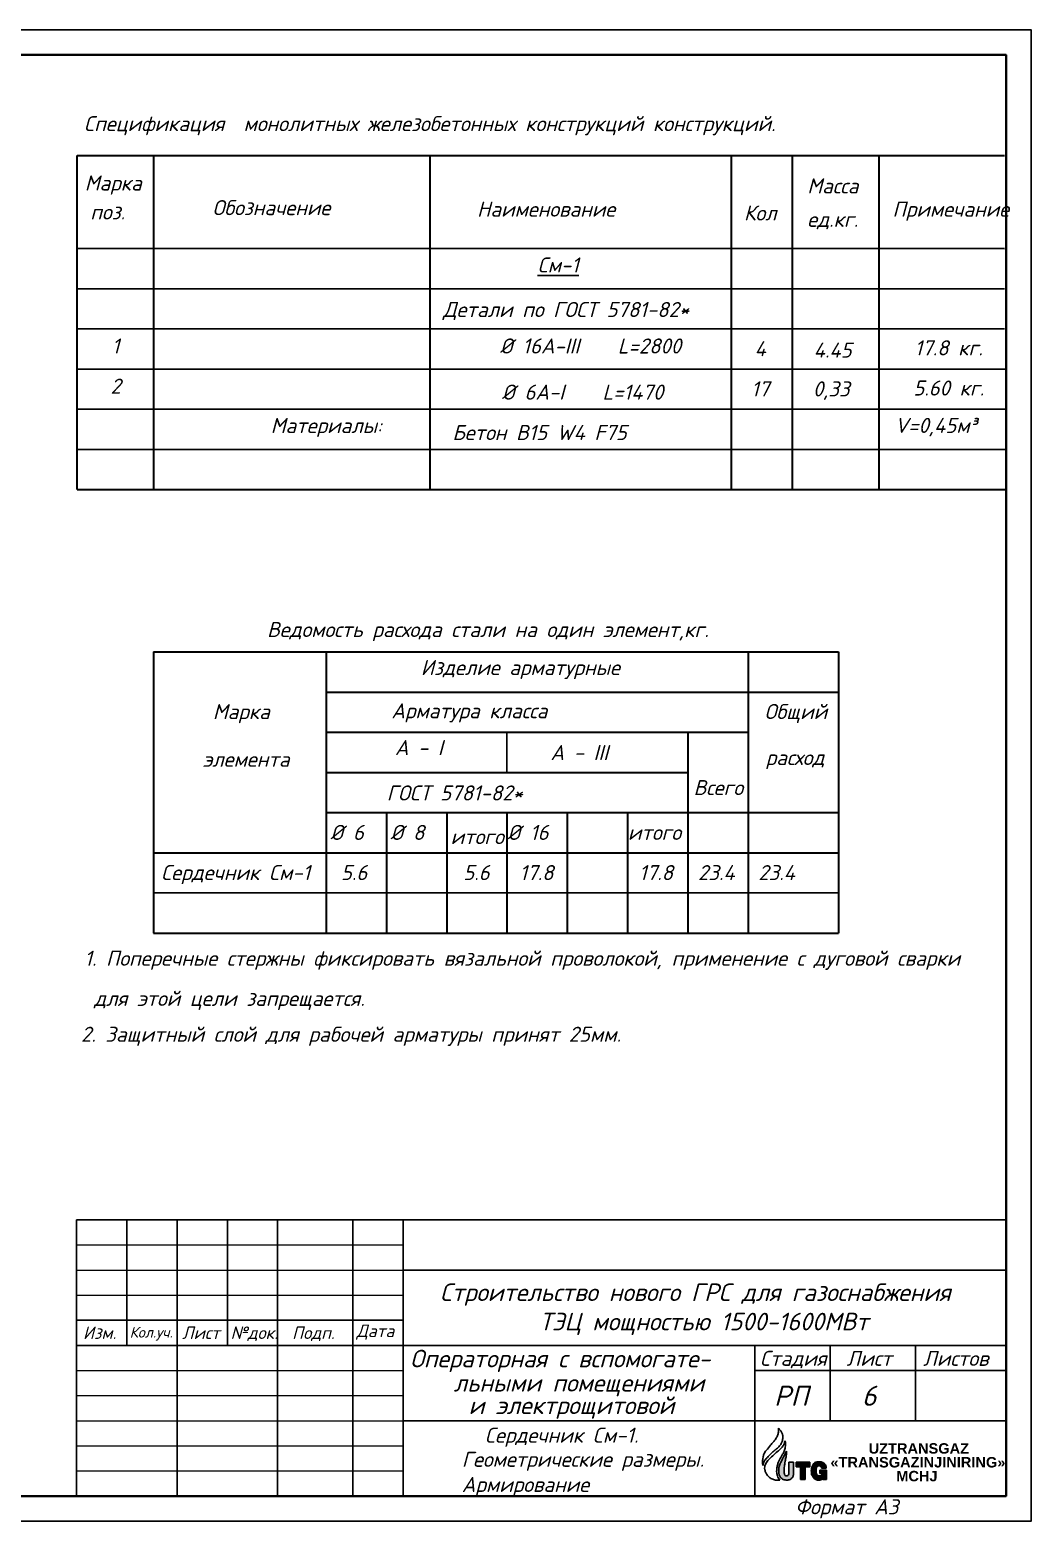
# Model space of a CAD drawing. Extents: x 108150 to 142535, y -18867 to -9422.
# Drawn here: x 136577 to 136776.3, y -16848.3 to -16551.3 of the extents above; entities that cross this region are included whole.
import ezdxf
from ezdxf.enums import TextEntityAlignment as Align

# ---------------------------------------------------------------- set-up
doc = ezdxf.new("R2010")
doc.units = 0
doc.header["$MEASUREMENT"] = 0
doc.layers.add('12321', color=7, linetype='Continuous')
doc.layers.add('PDF2_Text', color=5, linetype='Continuous')
for name, color, linetype, lineweight in [('SNOVNOY', 3, 'Continuous', 70), ('Выносные', 8, 'Continuous', 15), ('осн', 3, 'Continuous', 70), ('Текст', 2, 'Continuous', 15)]:
    doc.layers.add(name, color=color, linetype=linetype, lineweight=lineweight)
doc.styles.add('PDF Arial', font='arial.ttf')
doc.styles.add('ГОСТ -3', font='isocpeui.ttf', dxfattribs={"height": 3})
doc.styles.add('ГОСТ2.5', font='isocpeur.ttf', dxfattribs={"oblique": 15, "height": 2.5})

msp = doc.modelspace()

# ---------------------------------------------------------------- hatches: boundary and pattern name
at = {"layer": '12321', "lineweight": 25, "ltscale": 2}
h = msp.add_hatch(color=170, dxfattribs=at)
h.dxf.hatch_style = 1
edge = h.paths.add_edge_path()
edge.add_line((136729.0677, -16836.5667), (136728.1125, -16836.5667))
edge.add_line((136728.1125, -16836.5667), (136728.1125, -16838.7818))
edge.add_spline(control_points=[(136728.1125, -16838.7818), (136728.0996, -16838.8928), (136728.0794, -16839.0664), (136727.9137, -16839.2786), (136727.7011, -16839.3199), (136727.4852, -16839.3342), (136727.3294, -16839.2021), (136727.2367, -16839.0142), (136727.1981, -16838.7895), (136727.2024, -16838.4137), (136727.1851, -16837.9475), (136727.2252, -16837.432), (136727.2858, -16836.9256), (136727.4118, -16836.4451), (136727.4809, -16835.8408), (136727.6451, -16835.1804), (136727.6355, -16834.6603), (136727.6304, -16834.3834)], knot_values=[0, 0, 0, 0, 0.32175029, 0.50372886, 0.7413174, 0.93122956, 1.11213119, 1.29654799, 1.53988838, 1.77020295, 2.39711599, 2.90378622, 3.28253457, 3.88886889, 4.35336348, 5.06194669, 5.86905617, 5.86905617, 5.86905617, 5.86905617], degree=3, periodic=0)
edge.add_spline(control_points=[(136727.6304, -16834.3834), (136727.6207, -16834.4046), (136727.5177, -16834.6284), (136727.2721, -16835.1363), (136726.8672, -16835.8724), (136726.4653, -16836.6462), (136726.1182, -16837.4146), (136726.1055, -16837.9521), (136726.099, -16838.2275)], knot_values=[0, 0, 0, 0, 0.06833028, 0.72117683, 1.65163806, 2.52459263, 3.28438922, 4.0823675, 4.0823675, 4.0823675, 4.0823675], degree=3, periodic=0)
edge.add_spline(control_points=[(136726.099, -16838.2275), (136726.1027, -16838.302), (136726.117, -16838.5864), (136726.1732, -16839.0781), (136726.4393, -16839.6813), (136727.0277, -16840.0638), (136727.7016, -16840.1987), (136728.3649, -16840.0737), (136728.8554, -16839.6816), (136729.0378, -16839.1915), (136729.0596, -16838.886), (136729.0677, -16838.7731)], knot_values=[0, 0, 0, 0, 0.2184505, 0.83381126, 1.44661398, 2.07318585, 2.80467327, 3.4162574, 3.99187545, 4.55748986, 4.88904194, 4.88904194, 4.88904194, 4.88904194], degree=3, periodic=0)
edge.add_line((136729.0677, -16838.7731), (136729.0677, -16836.5667))
h = msp.add_hatch(color=170, dxfattribs=at)
h.dxf.hatch_style = 1
h.paths.add_polyline_path([(136731.3768, -16837.4906), (136732.269, -16837.4906), (136732.269, -16836.5667), (136729.5657, -16836.5667), (136729.5657, -16837.4906), (136730.4047, -16837.4906), (136730.4047, -16840.0477), (136731.3768, -16840.0477)])
h = msp.add_hatch(color=170, dxfattribs=at)
h.dxf.hatch_style = 1
edge = h.paths.add_edge_path()
edge.add_spline(control_points=[(136735.5558, -16837.7794), (136735.5518, -16837.6935), (136735.5436, -16837.5146), (136735.464, -16837.2443), (136735.3229, -16836.9938), (136735.1528, -16836.8301), (136734.9883, -16836.7138), (136734.8424, -16836.6181), (136734.6401, -16836.5621), (136734.4171, -16836.5021), (136734.1085, -16836.5039), (136733.7209, -16836.4868), (136733.2637, -16836.6508), (136732.9206, -16837.0498), (136732.7012, -16837.5077), (136732.5873, -16838.1072), (136732.5683, -16838.66), (136732.6939, -16839.1596), (136732.9015, -16839.497), (136733.1459, -16839.8775), (136733.5178, -16840.0707), (136733.8389, -16840.1614), (136734.0751, -16840.1896), (136734.3127, -16840.1729), (136734.5284, -16840.0883), (136734.7067, -16839.9715), (136734.8286, -16839.892), (136734.8783, -16839.8595)], knot_values=[0, 0, 0, 0, 0.25111067, 0.5227896, 0.81665353, 1.0828984, 1.20521301, 1.40771753, 1.58789185, 1.81639069, 2.08087123, 2.48608788, 2.94981708, 3.44112246, 3.985778, 4.42046793, 5.22027539, 5.58514014, 5.90745935, 6.37746939, 6.88525477, 7.08490717, 7.35582828, 7.57743803, 7.77434882, 8.02634128, 8.20040993, 8.20040993, 8.20040993, 8.20040993], degree=3, periodic=0)
edge.add_line((136734.8783, -16839.8595), (136734.8783, -16840.0407))
edge.add_line((136734.8783, -16840.0407), (136735.6031, -16840.0407))
edge.add_line((136735.6031, -16840.0407), (136735.6031, -16838.1942))
edge.add_line((136735.6031, -16838.1942), (136734.2983, -16838.1942))
edge.add_line((136734.2983, -16838.1942), (136734.2983, -16838.8632))
edge.add_line((136734.2983, -16838.8632), (136734.7029, -16838.8632))
edge.add_spline(control_points=[(136734.7029, -16838.8632), (136734.7073, -16838.9276), (136734.7159, -16839.0561), (136734.6097, -16839.2201), (136734.4314, -16839.3347), (136734.2137, -16839.3274), (136733.9608, -16839.3339), (136733.7201, -16839.1801), (136733.5966, -16838.8892), (136733.5474, -16838.5619), (136733.561, -16838.2051), (136733.5608, -16837.8913), (136733.6048, -16837.624), (136733.7308, -16837.4216), (136733.9649, -16837.2958), (136734.2341, -16837.2903), (136734.4782, -16837.3993), (136734.6423, -16837.5755), (136734.6456, -16837.723), (136734.6468, -16837.7794)], knot_values=[0, 0, 0, 0, 0.18476977, 0.36821541, 0.54027769, 0.78268383, 0.98616211, 1.27703997, 1.54700192, 1.88874392, 2.2406241, 2.58982635, 2.80813824, 3.0254609, 3.2613069, 3.55693344, 3.77661183, 4.03780399, 4.19947695, 4.19947695, 4.19947695, 4.19947695], degree=3, periodic=0)
edge.add_line((136734.6468, -16837.7794), (136735.5558, -16837.7794))

# ---------------------------------------------------------------- linework, layer by layer
at = {"color": 7, "lineweight": 35}
for p, q in [((136586.4436, -16642.8914, -754.4947), (136586.4436, -16576.334, -754.4947)), ((136586.4436, -16576.334, -754.4947), (136771.0628, -16576.334, -754.4947)), ((136601.6958, -16642.8914, -754.4947), (136601.6958, -16576.334, -754.4947)), ((136656.6958, -16642.8914, -754.4947), (136656.6958, -16576.334, -754.4947)), ((136716.6958, -16642.8914, -754.4947), (136716.6958, -16576.334, -754.4947)), ((136728.8672, -16642.8914, -754.4947), (136728.8672, -16576.334, -754.4947)), ((136746.0628, -16642.8914, -754.4947), (136746.0628, -16576.334, -754.4947)), ((136586.4436, -16594.844, -754.4947), (136771.0628, -16594.8914, -754.4947)), ((136586.4436, -16642.8914, -754.4947), (136771.0628, -16642.8914, -754.4947)), ((136586.4436, -16642.8914, -754.4947), (136771.4436, -16642.8914, -754.4947)), ((136601.6772, -16675.2313, -754.4947), (136738.0023, -16675.2313, -754.4947)), ((136601.6772, -16675.2313, -754.4947), (136601.6772, -16731.2313, -754.4947)), ((136636.0023, -16675.2313, -754.4947), (136636.0023, -16731.2313, -754.4947)), ((136720.0023, -16675.2313, -754.4947), (136720.0023, -16731.2313, -754.4947)), ((136738.0023, -16675.2313, -754.4947), (136738.0023, -16731.2313, -754.4947)), ((136636.0023, -16683.2313, -754.4947), (136738.0023, -16683.2313, -754.4947)), ((136636.0023, -16691.2313, -754.4947), (136696.0023, -16691.2313, -754.4947)), ((136696.0023, -16691.2313, -754.4947), (136720.0023, -16691.2313, -754.4947)), ((136708.0023, -16691.2313, -754.4947), (136708.0023, -16731.2313, -754.4947)), ((136636.0023, -16699.2313, -754.4947), (136696.0023, -16699.2313, -754.4947)), ((136696.0023, -16699.2313, -754.4947), (136708.0023, -16699.2313, -754.4947)), ((136636.0023, -16707.2313, -754.4947), (136696.0023, -16707.2313, -754.4947)), ((136648.0023, -16707.2313, -754.4947), (136648.0023, -16731.2313, -754.4947)), ((136660.0023, -16707.2313, -754.4947), (136660.0023, -16731.2313, -754.4947)), ((136672.0023, -16707.2313, -754.4947), (136672.0023, -16731.2313, -754.4947)), ((136684.0023, -16707.2313, -754.4947), (136684.0023, -16731.2313, -754.4947)), ((136696.0023, -16707.2313, -754.4947), (136696.0023, -16731.2313, -754.4947)), ((136696.0023, -16707.2313, -754.4947), (136738.0023, -16707.2313, -754.4947)), ((136696.0023, -16707.2313, -754.4947), (136696.0023, -16731.2313, -754.4947)), ((136720.0023, -16707.2313, -754.4947), (136720.0023, -16731.2313, -754.4947)), ((136601.6772, -16715.2313, -754.4947), (136738.0023, -16715.2313, -754.4947)), ((136601.6772, -16731.2313, -754.4947), (136738.0023, -16731.2313, -754.4947))]:
    msp.add_line(p, q, dxfattribs=at)
at = {"color": 7, "lineweight": -3}
for p, q in [((136586.4436, -16602.8914, -754.4947), (136771.0628, -16602.8914, -754.4947)), ((136586.4436, -16610.8914, -754.4947), (136771.0628, -16610.8914, -754.4947)), ((136586.4436, -16618.8914, -754.4947), (136771.0628, -16618.8914, -754.4947)), ((136586.4436, -16618.8914, -754.4947), (136771.4436, -16618.8914, -754.4947)), ((136586.4436, -16626.8914, -754.4947), (136771.0628, -16626.8914, -754.4947)), ((136586.4436, -16626.8914, -754.4947), (136771.4436, -16626.8914, -754.4947)), ((136586.4436, -16634.8914, -754.4947), (136771.0628, -16634.8914, -754.4947)), ((136586.4436, -16634.8914, -754.4947), (136771.4436, -16634.8914, -754.4947))]:
    msp.add_line(p, q, dxfattribs=at)
at = {"color": 7}
for p, q in [((136672.0023, -16691.2313, -754.4947), (136672.0023, -16699.2313, -754.4947)), ((136708.0023, -16707.2313, -754.4947), (136708.0023, -16731.2313, -754.4947)), ((136601.6772, -16723.2313, -754.4947), (136738.0023, -16723.2313, -754.4947))]:
    msp.add_line(p, q, dxfattribs=at)
at = {"color": 7, "lineweight": 30, "ltscale": 100}
for p, q in [((136586.3475, -16788.334, -754.4947), (136771.3475, -16788.334, -754.4947)), ((136586.3475, -16788.334, -754.4947), (136586.3475, -16843.334, -754.4947)), ((136596.3475, -16788.334, -754.4947), (136596.3475, -16813.334, -754.4947)), ((136606.3475, -16788.334, -754.4947), (136606.3475, -16843.334, -754.4947)), ((136616.3475, -16788.334, -754.4947), (136616.3475, -16813.334, -754.4947)), ((136626.3475, -16788.334, -754.4947), (136626.3475, -16843.334, -754.4947)), ((136641.3475, -16788.334, -754.4947), (136641.3475, -16843.334, -754.4947)), ((136651.3475, -16788.334, -754.4947), (136651.3475, -16843.334, -754.4947)), ((136651.3475, -16798.334, -754.4947), (136771.3475, -16798.334, -754.4947)), ((136586.3475, -16808.334, -754.4947), (136651.3475, -16808.334, -754.4947)), ((136586.3475, -16813.334, -754.4947), (136651.3475, -16813.334, -754.4947)), ((136651.3475, -16813.334, -754.4947), (136771.3475, -16813.334, -754.4947)), ((136721.3475, -16813.334, -754.4947), (136721.3475, -16843.334, -754.4947)), ((136736.3475, -16813.334, -754.4947), (136736.3475, -16828.334, -754.4947)), ((136753.3475, -16813.334, -754.4947), (136753.3475, -16828.334, -754.4947)), ((136721.3475, -16818.334, -754.4947), (136771.3475, -16818.334, -754.4947)), ((136651.3475, -16828.334, -754.4947), (136771.3475, -16828.334, -754.4947))]:
    msp.add_line(p, q, dxfattribs=at)
at = {"color": 7, "lineweight": 25, "elevation": -754.4947}
msp.add_lwpolyline([(136356.3475, -16848.334), (136776.3475, -16848.334), (136776.3475, -16551.334), (136356.3475, -16551.334)], close=True, dxfattribs=at)
at = {"color": 7, "lineweight": 40, "elevation": -754.4947}
msp.add_lwpolyline([(136376.3475, -16843.334), (136771.3475, -16843.334), (136771.3475, -16556.334), (136376.3475, -16556.334)], close=True, dxfattribs=at)
at = {"layer": '12321', "color": 170, "lineweight": 25, "ltscale": 2}
for p, q in [((136728.1125, -16836.5667, -754.4947), (136729.0677, -16836.5667, -754.4947)), ((136728.1125, -16836.5667, -754.4947), (136728.1125, -16838.7818, -754.4947)), ((136729.0677, -16836.5667, -754.4947), (136729.0677, -16838.7731, -754.4947)), ((136729.5657, -16836.5667, -754.4947), (136732.269, -16836.5667, -754.4947)), ((136729.5657, -16836.5667, -754.4947), (136729.5657, -16837.4906, -754.4947)), ((136732.269, -16836.5667, -754.4947), (136732.269, -16837.4906, -754.4947)), ((136730.4047, -16837.4906, -754.4947), (136729.5657, -16837.4906, -754.4947)), ((136730.4047, -16840.0477, -754.4947), (136730.4047, -16837.4906, -754.4947)), ((136732.269, -16837.4906, -754.4947), (136731.3768, -16837.4906, -754.4947)), ((136731.3768, -16837.4906, -754.4947), (136731.3768, -16840.0477, -754.4947)), ((136734.2983, -16838.1942, -754.4947), (136735.6031, -16838.1942, -754.4947)), ((136734.2983, -16838.1942, -754.4947), (136734.2983, -16838.8632, -754.4947)), ((136734.2983, -16838.8632, -754.4947), (136734.7029, -16838.8632, -754.4947)), ((136735.5558, -16837.7794, -754.4947), (136734.6468, -16837.7794, -754.4947)), ((136734.8783, -16840.0407, -754.4947), (136734.8783, -16839.8595, -754.4947)), ((136735.6031, -16838.1942, -754.4947), (136735.6031, -16840.0407, -754.4947)), ((136731.3768, -16840.0477, -754.4947), (136730.4047, -16840.0477, -754.4947)), ((136735.6031, -16840.0407, -754.4947), (136734.8783, -16840.0407, -754.4947))]:
    msp.add_line(p, q, dxfattribs=at)
at = {"layer": '12321', "color": 150, "lineweight": 25, "ltscale": 2}
for points in [[(136722.9472, -16837.2282, -754.4947), (136722.8814, -16836.4745, -754.4947), (136723.003, -16835.6167, -754.4947), (136723.1517, -16834.9885, -754.4947), (136723.6248, -16834.2455, -754.4947), (136724.4633, -16833.2099, -754.4947), (136725.0311, -16832.5539, -754.4947), (136725.3825, -16832.1148, -754.4947), (136725.619, -16831.7636, -754.4947), (136725.9135, -16831.1127, -754.4947), (136725.9937, -16830.8002, -754.4947), (136726.0522, -16830.3484, -754.4947), (136726.0571, -16830.0056, -754.4947), (136726.0433, -16829.822, -754.4947)], [(136722.9472, -16837.2282, -754.4947), (136723.1165, -16836.5979, -754.4947), (136723.4339, -16836.0987, -754.4947), (136723.9756, -16835.4727, -754.4947), (136724.8173, -16834.6584, -754.4947), (136725.3791, -16834.1578, -754.4947), (136725.9747, -16833.6369, -754.4947), (136726.4954, -16833.0332, -754.4947), (136726.767, -16832.4451, -754.4947), (136726.8836, -16832.0595, -754.4947), (136726.906, -16831.2823, -754.4947), (136726.7196, -16830.7212, -754.4947), (136726.4398, -16830.2512, -754.4947), (136726.1794, -16829.9814, -754.4947), (136726.0433, -16829.822, -754.4947)]]:
    msp.add_spline(points, degree=3, dxfattribs=at)
at = {"layer": '12321', "color": 82, "lineweight": 25, "ltscale": 2, "true_color": 0x41c20a}
for points in [[(136726.3352, -16840.1394, -754.4947), (136725.4767, -16840.1426, -754.4947), (136724.7177, -16839.9012, -754.4947), (136724.1166, -16839.4906, -754.4947), (136723.6372, -16838.8846, -754.4947), (136723.5396, -16838.7026, -754.4947), (136723.3363, -16838.1054, -754.4947), (136723.3114, -16837.504, -754.4947), (136723.4384, -16837.0386, -754.4947), (136723.932, -16836.2593, -754.4947), (136724.6644, -16835.5437, -754.4947), (136725.617, -16834.6626, -754.4947), (136726.4337, -16833.9594, -754.4947), (136726.7763, -16833.5632, -754.4947), (136727.1714, -16832.9475, -754.4947), (136727.2818, -16832.6263, -754.4947), (136727.3454, -16832.3281, -754.4947)], [(136726.3352, -16840.1394, -754.4947), (136725.854, -16839.333, -754.4947), (136725.7048, -16838.703, -754.4947), (136725.7386, -16837.7339, -754.4947), (136725.901, -16836.9819, -754.4947), (136726.1185, -16836.3653, -754.4947), (136726.6601, -16835.4087, -754.4947), (136726.9522, -16834.8599, -754.4947), (136727.2691, -16834.1884, -754.4947), (136727.3703, -16833.8046, -754.4947), (136727.4307, -16833.335, -754.4947), (136727.4546, -16832.93, -754.4947), (136727.4271, -16832.6037, -754.4947), (136727.3454, -16832.3281, -754.4947)]]:
    msp.add_spline(points, degree=3, dxfattribs=at)
at = {"layer": '12321', "color": 170, "lineweight": 25, "ltscale": 2}
for points in [[(136726.099, -16838.2275, -754.4947), (136726.1736, -16837.4132, -754.4947), (136726.4541, -16836.687, -754.4947), (136726.8616, -16835.8907, -754.4947), (136727.309, -16835.0488, -754.4947), (136727.6011, -16834.447, -754.4947), (136727.6304, -16834.3834, -754.4947)], [(136728.1125, -16838.7818, -754.4947), (136728.0361, -16839.1026, -754.4947), (136727.9163, -16839.2454, -754.4947), (136727.6837, -16839.3173, -754.4947), (136727.4893, -16839.309, -754.4947), (136727.3419, -16839.1966, -754.4947), (136727.2531, -16839.0298, -754.4947), (136727.2052, -16838.7851, -754.4947), (136727.1998, -16838.5491, -754.4947), (136727.1972, -16837.9068, -754.4947), (136727.2327, -16837.3888, -754.4947), (136727.2833, -16837.004, -754.4947), (136727.4076, -16836.3953, -754.4947), (136727.4795, -16835.9248, -754.4947), (136727.6073, -16835.2101, -754.4947), (136727.6304, -16834.3834, -754.4947)], [(136735.5558, -16837.7794, -754.4947), (136735.534, -16837.523, -754.4947), (136735.4567, -16837.2556, -754.4947), (136735.3059, -16836.9949, -754.4947), (136735.1116, -16836.8034, -754.4947), (136735.0101, -16836.7299, -754.4947), (136734.8315, -16836.6244, -754.4947), (136734.6561, -16836.5667, -754.4947), (136734.4277, -16836.5149, -754.4947), (136734.157, -16836.5018, -754.4947), (136733.742, -16836.5133, -754.4947), (136733.2971, -16836.6803, -754.4947), (136732.9514, -16837.0462, -754.4947), (136732.7106, -16837.5497, -754.4947), (136732.6187, -16837.9855, -754.4947), (136732.6161, -16838.805, -754.4947), (136732.7159, -16839.1653, -754.4947), (136732.8761, -16839.4541, -754.4947), (136733.1677, -16839.8374, -754.4947), (136733.6196, -16840.0953, -754.4947), (136733.8166, -16840.1504, -754.4947), (136734.0925, -16840.1819, -754.4947), (136734.3185, -16840.1603, -754.4947), (136734.5076, -16840.0899, -754.4947), (136734.729, -16839.957, -754.4947), (136734.8783, -16839.8595, -754.4947)], [(136729.0677, -16838.7731, -754.4947), (136729.0313, -16839.1109, -754.4947), (136728.8129, -16839.6477, -754.4947), (136728.3566, -16840.0214, -754.4947), (136727.744, -16840.1537, -754.4947), (136727.009, -16840.0071, -754.4947), (136726.4843, -16839.6371, -754.4947), (136726.2055, -16839.0745, -754.4947), (136726.1114, -16838.451, -754.4947), (136726.099, -16838.2275, -754.4947)], [(136734.6468, -16837.7794, -754.4947), (136734.6278, -16837.6148, -754.4947), (136734.4592, -16837.4069, -754.4947), (136734.2538, -16837.3148, -754.4947), (136733.951, -16837.3227, -754.4947), (136733.7404, -16837.4411, -754.4947), (136733.6192, -16837.628, -754.4947), (136733.5729, -16837.8468, -754.4947), (136733.5587, -16838.2043, -754.4947), (136733.5587, -16838.5649, -754.4947), (136733.6166, -16838.9102, -754.4947), (136733.7404, -16839.1576, -754.4947), (136733.9932, -16839.3155, -754.4947), (136734.2012, -16839.3296, -754.4947), (136734.4485, -16839.3067, -754.4947), (136734.5979, -16839.213, -754.4947), (136734.6955, -16839.0524, -754.4947), (136734.7029, -16838.8632, -754.4947)]]:
    msp.add_spline(points, degree=3, dxfattribs=at)
at = {"layer": 'Выносные', "color": 7}
for p, q in [((136586.3475, -16793.334, -754.4947), (136651.3475, -16793.334, -754.4947)), ((136586.3475, -16798.334, -754.4947), (136651.3475, -16798.334, -754.4947)), ((136586.3475, -16803.334, -754.4947), (136651.3475, -16803.334, -754.4947)), ((136586.3475, -16818.334, -754.4947), (136651.3475, -16818.334, -754.4947)), ((136586.3475, -16823.334, -754.4947), (136651.3475, -16823.334, -754.4947)), ((136586.3475, -16828.334, -754.4947), (136651.3475, -16828.334, -754.4947)), ((136586.3475, -16833.334, -754.4947), (136651.3475, -16833.334, -754.4947)), ((136586.3475, -16838.334, -754.4947), (136651.3475, -16838.334, -754.4947))]:
    msp.add_line(p, q, dxfattribs=at)

# ---------------------------------------------------------------- texts
at = {"color": 7, "lineweight": -3, "style": 'ГОСТ -3'}
for s, p in [('Спецификация  монолитных железобетонных конструкций конструкций.', (136587.8173, -16571.5143, -754.4947)), ('Марка', (136587.9536, -16583.3407, -754.4947)), ('Масса', (136731.7782, -16583.9086, -754.4947)), ('поз.', (136589.0573, -16589.0995, -754.4947)), ('Обозначение', (136613.3766, -16588.2467, -754.4947)), ('Наименование', (136666.0434, -16588.5463, -754.4947)), ('Кол', (136719.1635, -16589.3054, -754.4947)), ('Примечание', (136748.7351, -16588.5463, -754.4947)), ('ед.кг.', (136731.7782, -16590.5753, -754.4947)), ('%%UСм-1', (136678.102, -16599.6552, -754.4947))]:
    msp.add_text(s, height=3, dxfattribs=at).set_placement(p)
for s, p in [('Детали по ГОСТ 5781-82*', (136683.7605, -16607.035, -754.4947)), ('1', (136594.1134, -16614.2962, -754.4947)), ('%%C 16А-III    L=2800', (136688.6234, -16614.2962, -754.4947)), ('4', (136722.421, -16614.8395, -754.4947)), ('4.45', (136736.8219, -16615.1156, -754.4947)), ('17.8 кг.', (136759.9343, -16614.6669, -754.4947)), ('2', (136594.1134, -16622.2962, -754.4947)), ('%%C 6А-I    L=1470', (136687.051, -16623.4904, -754.4947)), ('17', (136722.421, -16622.8395, -754.4947)), ('0,33', (136736.559, -16622.8395, -754.4947)), ('5.60 кг.', (136759.9343, -16622.6669, -754.4947))]:
    msp.add_text(s, height=3, dxfattribs=at).set_placement(p, align=Align.MIDDLE_CENTER)
at = {"color": 7, "style": 'ГОСТ -3'}
for s, p in [('Материалы:', (136624.9692, -16631.6347, -754.4947)), ('Бетон В15 W4 F75', (136661.1371, -16633.034, -754.4947)), ('1. Поперечные стержны фиксировать вязальной проволокой, применение с дуговой сварки ', (136587.895, -16737.725, -754.4947)), (' для этой цели запрещается.', (136587.895, -16745.725, -754.4947)), ('2. Защитный слой для рабочей арматуры принят 25мм.', (136587.2112, -16752.8636, -754.4947))]:
    msp.add_text(s, height=3, dxfattribs=at).set_placement(p)
at = {"color": 7, "lineweight": 25, "style": 'ГОСТ -3'}
for s, p in [('Ведомость расхода стали на один элемент,кг.', (136668.2061, -16670.7618, -754.4947)), ('Сердечник См-1', (136617.9986, -16719.1518, -754.4947))]:
    msp.add_text(s, height=3, dxfattribs=at).set_placement(p, align=Align.MIDDLE_CENTER)
at = {"color": 7, "style": 'ГОСТ -3'}
for s, p in [('Изделие арматурные ', (136675.6188, -16678.3247, -754.4947)), ('Арматура класса', (136664.5117, -16686.947, -754.4947)), ('Марка ', (136620.0733, -16687.1091, -754.4947)), ('Общий', (136729.5016, -16687.0923, -754.4947)), ('А - I', (136654.46, -16694.276, -754.4947)), ('А - III', (136686.4056, -16695.2599, -754.4947)), (' элемента ', (136620.0733, -16696.6002, -754.4947)), ('расход', (136729.3407, -16696.2557, -754.4947)), (' ГОСТ 5781-82*', (136660.6521, -16703.3084, -754.4947)), ('Всего', (136714.0707, -16702.2395, -754.4947))]:
    msp.add_text(s, height=3, dxfattribs=at).set_placement(p, align=Align.MIDDLE_CENTER)
for s, p in [('%%C 6', (136640.1745, -16711.1671, -754.4947)), ('%%C 8', (136652.1745, -16711.1671, -754.4947)), ('итого', (136666.0676, -16712.0012, -754.4947)), ('%%C 16', (136676.1745, -16711.1671, -754.4947)), ('итого', (136701.353, -16711.1671, -754.4947)), ('5.6', (136641.5623, -16719.1671, -754.4947)), ('5.6', (136665.9141, -16719.1671, -754.4947)), ('17.8', (136677.8914, -16719.1671, -754.4947)), ('17.8', (136701.6808, -16719.1671, -754.4947)), ('23.4', (136713.6808, -16719.1671, -754.4947)), ('23.4', (136725.6808, -16719.1671, -754.4947))]:
    msp.add_text(s, height=3, dxfattribs=at).set_placement(p, align=Align.MIDDLE)
at = {"color": 7, "lineweight": 30, "style": 'ГОСТ -3'}
for s, p in [('Сердечник См-1.', (136667.6059, -16832.7085, -754.4947)), ('Геометрические размеры.', (136663.0119, -16837.5131, -754.4947)), ('Армирование', (136663.0119, -16842.5214, -754.4947))]:
    msp.add_text(s, height=3, dxfattribs=at).set_placement(p)
at = {"color": 7, "lineweight": -3, "insert": (136749.1837, -16628.6129, -754.4947), "char_height": 3, "width": 25, "attachment_point": 1, "style": 'ГОСТ -3'}
msp.add_mtext('V=0,45м³', dxfattribs=at)
at = {"layer": 'PDF2_Text', "lineweight": 25, "char_height": 2.07708, "attachment_point": 7, "style": 'PDF Arial'}
for s, insert in [('{\\fArial|b1|i0|c204|p34;UZTRANSGAZ}', (136743.996, -16834.9105, -754.4947)), ('{\\fArial|b1|i0|c204|p34;«TRANSGAZINJINIRING»}', (136736.3977, -16837.6662, -754.4947)), ('{\\fArial|b1|i0|c204|p34;MCHJ}', (136749.4953, -16840.4219, -754.4947))]:
    msp.add_mtext(s, dxfattribs=dict(at, insert=insert))
at = {"layer": 'SNOVNOY', "color": 3, "insert": (136658.5816, -16800.994, -754.4947), "char_height": 3.5, "width": 108.046652, "attachment_point": 1}
msp.add_mtext('\\pi0.10079;{\\fISOCPEUR|b0|i1|c204|p34;Строительство нового ГРС для газоснабжения \\P\\pi19.88905;ТЭЦ мощностью 1500-1600МВт}', dxfattribs=at)
at = {"layer": 'осн', "color": 2, "attachment_point": 1}
for s, insert, char_height, width in [('{\\fISOCPEUR|b0|i1|c204|p34;\\H1.167x;\\W1;Изм.}', (136587.6125, -16809.5595, -754.4947), 2.1384, 8.867642), ('{\\fISOCPEUR|b0|i1|c204|p34;\\H1.167x;\\W1;Кол.уч.}', (136596.8969, -16809.6486, -754.4947), 1.828332, 10.067026), ('{\\fISOCPEUR|b0|i1|c204|p34;\\H1.167x;\\W1;Лист}', (136607.3447, -16809.5595, -754.4947), 2.1384, 8.967948), ('{\\fISOCPEUR|b0|i1|c204|p34;\\H1.167x;\\W1;№док.}', (136616.9925, -16809.5595, -754.4947), 2.1384, 10.82739), ('{\\fISOCPEUR|b0|i1|c204|p34;\\H1.167x;\\W1;Подп.}', (136629.2339, -16809.5595, -754.4947), 2.1384, 12.497236), ('{\\fISOCPEUR|b0|i1|c204|p34;\\H1.167x;\\W1;Дата}', (136642.0499, -16809.1902, -754.4947), 2.1384, 12.787965), ('{\\fISOCPEUR|b0|i1|c204|p34;\\W1;Стадия}', (136722.3593, -16814.4084, -754.4947), 3, 14.081712), ('{\\fISOCPEUR|b0|i1|c204|p34;\\W1;Лист}', (136739.5834, -16814.4084, -754.4947), 3, 14.081712), ('{\\fISOCPEUR|b0|i1|c204|p34;\\W1;Листов}', (136754.8259, -16814.4084, -754.4947), 3, 14.081712)]:
    msp.add_mtext(s, dxfattribs=dict(at, insert=insert, char_height=char_height, width=width))
at = {"layer": 'Текст', "color": 2, "attachment_point": 1, "style": 'ГОСТ2.5'}
for s, insert, char_height, width in [('Операторная с вспомогате-', (136652.7166, -16814.2008, -754.4947), 3.5, 68.50384), ('льными помещениями ', (136661.3913, -16819.0285, -754.4947), 3.5, 68.875124), ('РП', (136725.1686, -16821.3606, -754.4947), 4, 8.161037), ('6', (136742.64, -16821.3606, -754.4947), 4, 8.161037), ('и электрощитовой', (136664.3575, -16823.5111, -754.4947), 3.5, 68.800878)]:
    msp.add_mtext(s, dxfattribs=dict(at, insert=insert, char_height=char_height, width=width))
at = {"layer": 'Текст', "color": 7, "insert": (136729.3665, -16843.9728, -754.4947), "char_height": 3, "width": 33.544274, "attachment_point": 1, "style": 'ГОСТ2.5'}
msp.add_mtext('Формат А3', dxfattribs=at)

doc.saveas('drawing.dxf')
